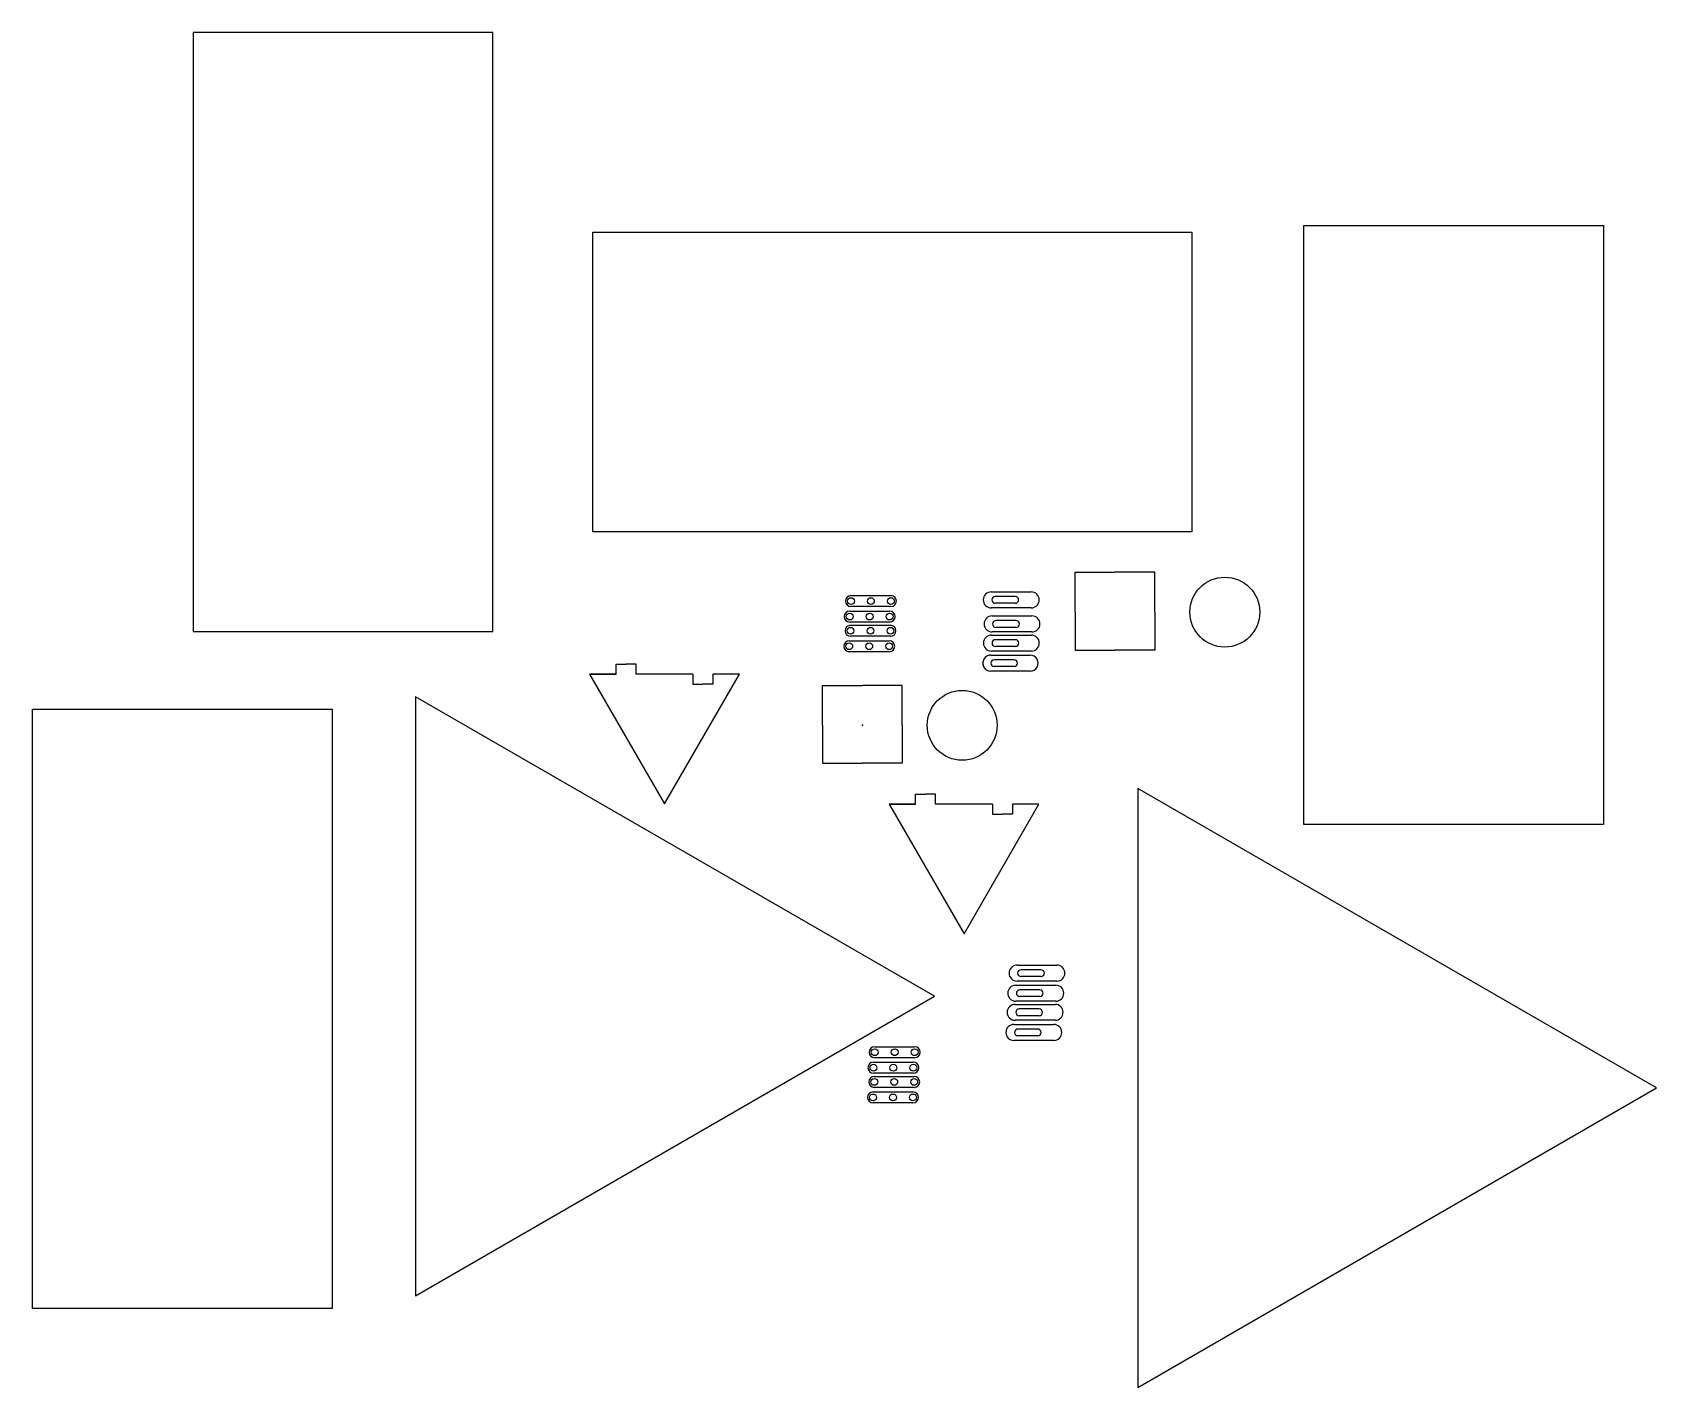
# Model space of a CAD drawing. Header units: millimetres. Extents: x -416 to 398, y -332 to 347.
import ezdxf

# ---------------------------------------------------------------- set-up
doc = ezdxf.new("R2010")
doc.units = ezdxf.units.MM
doc.header["$MEASUREMENT"] = 0
doc.layers.add('tools v3_Sketch15', color=7, linetype='Continuous')

msp = doc.modelspace()

# ---------------------------------------------------------------- linework, layer by layer
at = {"layer": 'tools v3_Sketch15'}
for p, q in [((-185.05, 346.96), (-335.05, 346.96)), ((-335.05, 346.96), (-335.05, 46.96)), ((-185.05, 46.96), (-185.05, 346.96)), ((-135.05, 246.96), (164.95, 246.96)), ((-135.05, 246.96), (164.95, 246.96)), ((-135.05, 96.96), (-135.05, 246.96)), ((-135.05, 96.96), (-135.05, 246.96)), ((164.95, 246.96), (164.95, 96.96)), ((164.95, 246.96), (164.95, 96.96)), ((221.09, 250.38), (371.09, 250.38)), ((221.09, -49.62), (221.09, 250.38)), ((371.09, 250.38), (371.09, -49.62)), ((164.95, 96.96), (-135.05, 96.96)), ((106.51, 56.7), (106.51, 76.7)), ((106.51, 76.7), (126.51, 76.7)), ((106.51, 56.7), (106.51, 76.7)), ((146.51, 76.7), (126.51, 76.7)), ((146.51, 56.7), (146.51, 76.7)), ((146.51, 56.7), (146.51, 76.7)), ((64.56, 66.82), (84.56, 66.82)), ((64.56, 66.82), (84.56, 66.82)), ((-6.35, 57.21), (13.65, 57.21)), ((-5.71, 64.97), (14.29, 64.97)), ((14.29, 59.47), (-5.71, 59.47)), ((84.56, 58.82), (64.56, 58.82)), ((84.56, 58.82), (64.56, 58.82)), ((76.56, 64.52), (66.56, 64.52)), ((76.56, 61.12), (66.56, 61.12)), ((13.65, 51.71), (-6.35, 51.71)), ((-5.92, 50.09), (14.08, 50.09)), ((64.94, 54.77), (84.94, 54.77)), ((64.94, 54.77), (84.94, 54.77)), ((76.94, 52.47), (66.94, 52.47)), ((76.94, 49.07), (66.94, 49.07)), ((106.51, 56.7), (106.51, 37.7)), ((106.51, 56.7), (106.51, 37.7)), ((146.51, 56.7), (146.51, 37.7)), ((146.51, 56.7), (146.51, 37.7)), ((-335.05, 46.96), (-185.05, 46.96)), ((-6.56, 42.34), (13.44, 42.34)), ((14.08, 44.59), (-5.92, 44.59)), ((64.62, 45.19), (84.62, 45.19)), ((64.62, 45.19), (84.62, 45.19)), ((84.94, 46.77), (64.94, 46.77)), ((84.94, 46.77), (64.94, 46.77)), ((76.62, 42.89), (66.62, 42.89)), ((13.44, 36.84), (-6.56, 36.84)), ((64.29, 35.14), (83.99, 35.14)), ((64.29, 35.14), (83.99, 35.14)), ((84.62, 37.19), (64.62, 37.19)), ((84.62, 37.19), (64.62, 37.19)), ((75.99, 32.84), (65.99, 32.84)), ((76.62, 39.49), (66.62, 39.49)), ((106.51, 37.7), (126.51, 37.7)), ((106.51, 37.7), (126.51, 37.7)), ((146.51, 37.7), (126.51, 37.7)), ((146.51, 37.7), (126.51, 37.7)), ((-136.59, 25.56), (-123.34, 25.56)), ((-136.59, 25.56), (-99.09, -39.39)), ((-123.34, 25.56), (-136.59, 25.56)), ((-123.34, 25.56), (-123.34, 30.56)), ((-123.34, 30.56), (-118.34, 30.56)), ((-113.34, 30.56), (-118.34, 30.56)), ((-113.34, 25.56), (-113.34, 30.56)), ((-84.84, 25.56), (-113.34, 25.56)), ((-99.09, -39.39), (-61.59, 25.56)), ((-84.84, 25.56), (-84.84, 20.56)), ((-61.59, 25.56), (-74.84, 25.56)), ((-61.59, 25.56), (-74.84, 25.56)), ((-74.84, 25.56), (-74.84, 20.56)), ((83.99, 27.14), (64.29, 27.14)), ((83.99, 27.14), (64.29, 27.14)), ((75.99, 29.44), (65.99, 29.44)), ((-84.84, 20.56), (-79.84, 20.56)), ((-74.84, 20.56), (-79.84, 20.56)), ((-20, 0), (-20, 20)), ((-20, 20), (0, 20)), ((-20, 0), (-20, 20)), ((20, 20), (0, 20)), ((20, 0), (20, 20)), ((20, 0), (20, 20)), ((-223.7, 14.34), (-223.7, -285.66)), ((36.1, -135.66), (-223.7, 14.34)), ((-415.57, 8.03), (-265.57, 8.03)), ((-415.57, -291.97), (-415.57, 8.03)), ((-265.57, 8.03), (-265.57, -291.97)), ((-20, 0), (-20, -19)), ((-20, 0), (-20, -19)), ((20, 0), (20, -19)), ((20, 0), (20, -19)), ((-20, -19), (0, -19)), ((-20, -19), (0, -19)), ((20, -19), (0, -19)), ((20, -19), (0, -19)), ((397.68, -181.62), (137.88, -31.62)), ((137.88, -31.62), (137.88, -331.62)), ((26.66, -39.44), (13.41, -39.44)), ((13.41, -39.44), (50.91, -104.39)), ((13.41, -39.44), (26.66, -39.44)), ((26.66, -39.44), (26.66, -34.44)), ((26.66, -34.44), (31.66, -34.44)), ((36.66, -34.44), (31.66, -34.44)), ((36.66, -39.44), (36.66, -34.44)), ((65.16, -39.44), (36.66, -39.44)), ((50.91, -104.39), (88.41, -39.44)), ((65.16, -39.44), (65.16, -44.44)), ((75.16, -39.44), (75.16, -44.44)), ((88.41, -39.44), (75.16, -39.44)), ((88.41, -39.44), (75.16, -39.44)), ((65.16, -44.44), (70.16, -44.44)), ((75.16, -44.44), (70.16, -44.44)), ((371.09, -49.62), (221.09, -49.62)), ((77.45, -120.1), (97.45, -120.1)), ((77.45, -120.1), (97.45, -120.1)), ((97.45, -128.1), (77.45, -128.1)), ((97.45, -128.1), (77.45, -128.1)), ((89.45, -122.4), (79.45, -122.4)), ((89.45, -125.8), (79.45, -125.8)), ((-223.7, -285.66), (36.1, -135.66)), ((76.83, -130.15), (96.83, -130.15)), ((76.83, -130.15), (96.83, -130.15)), ((96.83, -138.15), (76.83, -138.15)), ((96.83, -138.15), (76.83, -138.15)), ((88.83, -132.45), (78.83, -132.45)), ((88.83, -135.85), (78.83, -135.85)), ((76.51, -139.73), (96.51, -139.73)), ((76.51, -139.73), (96.51, -139.73)), ((88.51, -142.03), (78.51, -142.03)), ((88.51, -145.43), (78.51, -145.43)), ((75.88, -149.78), (95.88, -149.78)), ((75.88, -149.78), (95.88, -149.78)), ((96.51, -147.73), (76.51, -147.73)), ((96.51, -147.73), (76.51, -147.73)), ((87.88, -152.08), (77.88, -152.08)), ((6.18, -160.95), (26.18, -160.95)), ((95.88, -157.78), (75.88, -157.78)), ((95.88, -157.78), (75.88, -157.78)), ((87.88, -155.48), (77.88, -155.48)), ((5.54, -168.71), (25.54, -168.71)), ((26.18, -166.45), (6.18, -166.45)), ((25.54, -174.21), (5.54, -174.21)), ((5.97, -175.83), (25.97, -175.83)), ((5.33, -183.58), (25.33, -183.58)), ((25.97, -181.33), (5.97, -181.33)), ((137.88, -331.62), (397.68, -181.62)), ((25.33, -189.08), (5.33, -189.08)), ((-265.57, -291.97), (-415.57, -291.97))]:
    msp.add_line(p, q, dxfattribs=at)
for centre, radius in [((181.51, 56.7), 17.5), ((181.51, 56.7), 17.5), ((-5.71, 62.22), 1.7), ((4.29, 62.22), 1.7), ((14.29, 62.22), 1.7), ((-6.35, 54.46), 1.7), ((-5.92, 47.34), 1.7), ((3.65, 54.46), 1.7), ((4.08, 47.34), 1.7), ((13.65, 54.46), 1.7), ((14.08, 47.34), 1.7), ((-6.56, 39.59), 1.7), ((3.44, 39.59), 1.7), ((13.44, 39.59), 1.7), ((50, 0), 17.5), ((50, 0), 17.5), ((6.18, -163.7), 1.7), ((16.18, -163.7), 1.7), ((26.18, -163.7), 1.7), ((5.54, -171.46), 1.7), ((15.54, -171.46), 1.7), ((25.54, -171.46), 1.7), ((5.97, -178.58), 1.7), ((15.97, -178.58), 1.7), ((25.97, -178.58), 1.7), ((5.33, -186.33), 1.7), ((15.33, -186.33), 1.7), ((25.33, -186.33), 1.7)]:
    msp.add_circle(centre, radius, dxfattribs=at)
for centre, radius, start, end in [((64.56, 62.82), 4, 90, 270), ((64.56, 62.82), 4, 90, 270), ((84.56, 62.82), 4, 270, 90), ((84.56, 62.82), 4, 270, 90), ((-6.35, 54.46), 2.75, 90, 270), ((-5.71, 62.22), 2.75, 90, 270), ((13.65, 54.46), 2.75, 270, 90), ((14.29, 62.22), 2.75, 270, 90), ((66.56, 62.82), 1.7, 90, 270), ((76.56, 62.82), 1.7, 270, 90), ((-5.92, 47.34), 2.75, 90, 270), ((14.08, 47.34), 2.75, 270, 90), ((64.94, 50.77), 4, 90, 270), ((64.94, 50.77), 4, 90, 270), ((66.94, 50.77), 1.7, 90, 270), ((76.94, 50.77), 1.7, 270, 90), ((84.94, 50.77), 4, 270, 90), ((84.94, 50.77), 4, 270, 90), ((-6.56, 39.59), 2.75, 90, 270), ((13.44, 39.59), 2.75, 270, 90), ((64.62, 41.19), 4, 90, 270), ((64.62, 41.19), 4, 90, 270), ((66.62, 41.19), 1.7, 90, 270), ((76.62, 41.19), 1.7, 270, 90), ((84.62, 41.19), 4, 270, 90), ((84.62, 41.19), 4, 270, 90), ((64.29, 31.14), 4, 90.00004, 270), ((64.29, 31.14), 4, 89.99997, 270.00006), ((65.99, 31.14), 1.7, 90, 270), ((75.99, 31.14), 1.7, 270, 90), ((83.99, 31.14), 4, 269.99773, 90.00228), ((83.99, 31.14), 4, 269.99773, 90.00228), ((77.45, -124.1), 4, 90, 270), ((77.45, -124.1), 4, 90, 270), ((97.45, -124.1), 4, 270, 90), ((97.45, -124.1), 4, 270, 90), ((79.45, -124.1), 1.7, 90, 270), ((89.45, -124.1), 1.7, 270, 90), ((76.83, -134.15), 4, 90, 270), ((76.83, -134.15), 4, 90, 270), ((78.83, -134.15), 1.7, 90, 270), ((88.83, -134.15), 1.7, 270, 90), ((96.83, -134.15), 4, 270, 90), ((96.83, -134.15), 4, 270, 90), ((76.51, -143.73), 4, 90, 270), ((76.51, -143.73), 4, 90, 270), ((78.51, -143.73), 1.7, 90, 270), ((88.51, -143.73), 1.7, 270, 90), ((96.51, -143.73), 4, 270, 90), ((96.51, -143.73), 4, 270, 90), ((75.88, -153.78), 4, 90, 270), ((75.88, -153.78), 4, 90, 270), ((77.88, -153.78), 1.7, 90, 270), ((87.88, -153.78), 1.7, 270, 90), ((95.88, -153.78), 4, 270, 90), ((95.88, -153.78), 4, 270, 90), ((6.18, -163.7), 2.75, 90, 270), ((26.18, -163.7), 2.75, 270, 90), ((5.54, -171.46), 2.75, 90, 270), ((25.54, -171.46), 2.75, 270, 90), ((5.97, -178.58), 2.75, 90, 270), ((25.97, -178.58), 2.75, 270, 90), ((5.33, -186.33), 2.75, 90, 270), ((25.33, -186.33), 2.75, 270, 90)]:
    msp.add_arc(centre, radius, start, end, dxfattribs=at)
msp.add_point((0, 0), dxfattribs=at)

doc.saveas('drawing.dxf')
